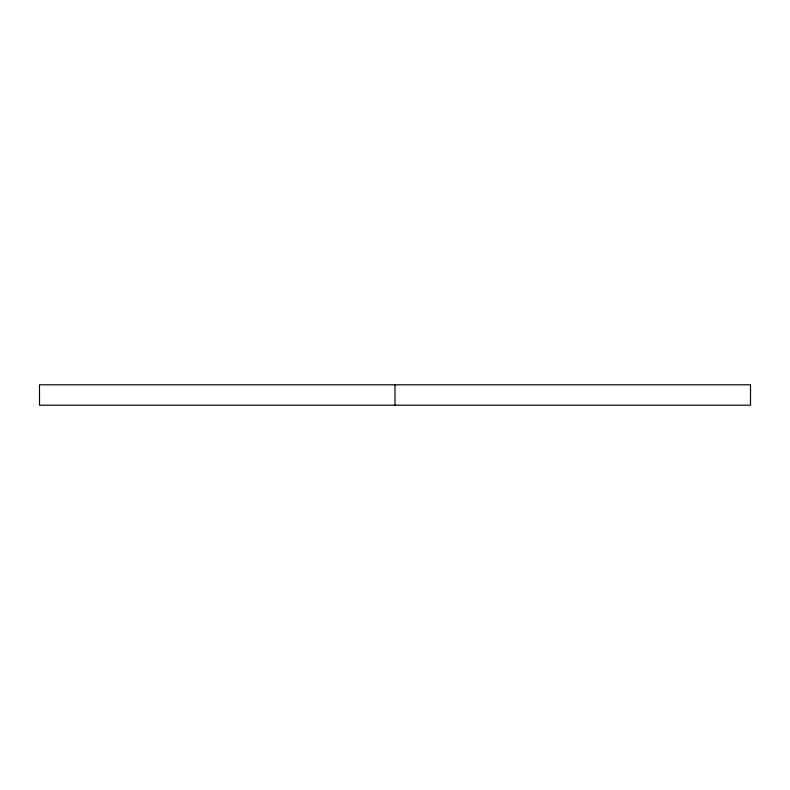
<?xml version="1.0" encoding="UTF-8"?>
<svg xmlns="http://www.w3.org/2000/svg" width="790" height="790" viewBox="0 0 790 790"><rect width="100%" height="100%" fill="white"/><g stroke="black" fill="none" stroke-linecap="round" stroke-linejoin="round"><path stroke-width="1.19" d="M395 384.789L395 405.211M750.5 384.789L39.5 384.789L39.5 405.211L750.5 405.211L750.5 384.789"/></g></svg>
